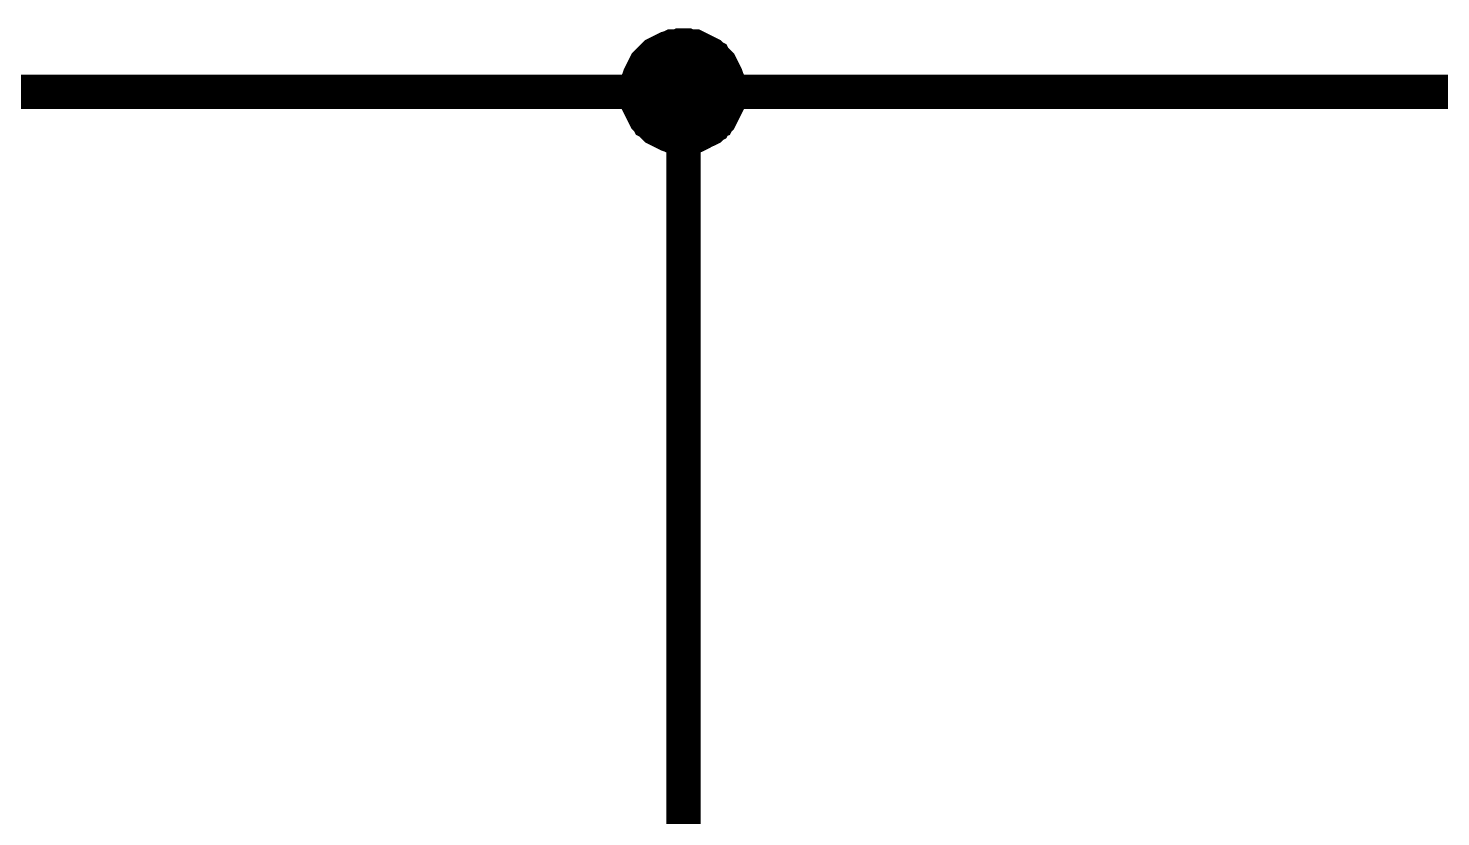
# Model space of a CAD drawing. Header units: millimetres. Extents: x 0 to 20.9, y 0 to 9.5.
# Drawn here: x 12.1738 to 12.6622, y 4.349 to 4.6216 of the extents above; entities that cross this region are included whole.
import ezdxf

# ---------------------------------------------------------------- set-up
doc = ezdxf.new("R2010")
doc.units = ezdxf.units.MM
doc.header["$MEASUREMENT"] = 0
doc.layers.add('Sheet', color=255, linetype='Continuous')

msp = doc.modelspace()

# ---------------------------------------------------------------- linework, layer by layer
at = {"layer": 'Sheet'}
for points, const_width in [([(12.38034, 4.59963), (12.38034, 4.60088), (12.38034, 4.60172), (12.38076, 4.60255), (12.38076, 4.60381), (12.38076, 4.60464), (12.38118, 4.60548), (12.3816, 4.60673), (12.38201, 4.60757), (12.38243, 4.6084), (12.38285, 4.60924), (12.38327, 4.61007), (12.38369, 4.61091), (12.3841, 4.61174), (12.38494, 4.61258), (12.38536, 4.613), (12.38619, 4.61383), (12.38703, 4.61467), (12.38744, 4.61509), (12.38828, 4.61592), (12.38912, 4.61634), (12.38995, 4.61676), (12.39079, 4.61717), (12.39162, 4.61759), (12.39246, 4.61801), (12.39329, 4.61843), (12.39454, 4.61884), (12.39538, 4.61926), (12.39622, 4.61926), (12.39747, 4.61926), (12.3983, 4.61968), (12.39914, 4.61968), (12.40039, 4.61968)], 0.0039), ([(12.38034, 4.59963), (12.38034, 4.60088), (12.38034, 4.60172), (12.38076, 4.60255), (12.38076, 4.60381), (12.38076, 4.60464), (12.38118, 4.60548), (12.3816, 4.60673), (12.38201, 4.60757), (12.38243, 4.6084), (12.38285, 4.60924), (12.38327, 4.61007), (12.38369, 4.61091), (12.3841, 4.61174), (12.38494, 4.61258), (12.38536, 4.613), (12.38619, 4.61383), (12.38703, 4.61467), (12.38744, 4.61509), (12.38828, 4.61592), (12.38912, 4.61634), (12.38995, 4.61676), (12.39079, 4.61717), (12.39162, 4.61759), (12.39246, 4.61801), (12.39329, 4.61843), (12.39454, 4.61884), (12.39538, 4.61926), (12.39622, 4.61926), (12.39747, 4.61926), (12.3983, 4.61968), (12.39914, 4.61968), (12.40039, 4.61968)], 0.0039), ([(12.38034, 4.59963), (12.38034, 4.60088), (12.38034, 4.60172), (12.38076, 4.60255), (12.38076, 4.60381), (12.38076, 4.60464), (12.38118, 4.60548), (12.3816, 4.60673), (12.38201, 4.60757), (12.38243, 4.6084), (12.38285, 4.60924), (12.38327, 4.61007), (12.38369, 4.61091), (12.3841, 4.61174), (12.38494, 4.61258), (12.38536, 4.613), (12.38619, 4.61383), (12.38703, 4.61467), (12.38744, 4.61509), (12.38828, 4.61592), (12.38912, 4.61634), (12.38995, 4.61676), (12.39079, 4.61717), (12.39162, 4.61759), (12.39246, 4.61801), (12.39329, 4.61843), (12.39454, 4.61884), (12.39538, 4.61926), (12.39622, 4.61926), (12.39747, 4.61926), (12.3983, 4.61968), (12.39914, 4.61968), (12.40039, 4.61968)], 0.0039), ([(12.38034, 4.59963), (12.38034, 4.60088), (12.38034, 4.60172), (12.38076, 4.60255), (12.38076, 4.60381), (12.38076, 4.60464), (12.38118, 4.60548), (12.3816, 4.60673), (12.38201, 4.60757), (12.38243, 4.6084), (12.38285, 4.60924), (12.38327, 4.61007), (12.38369, 4.61091), (12.3841, 4.61174), (12.38494, 4.61258), (12.38536, 4.613), (12.38619, 4.61383), (12.38703, 4.61467), (12.38744, 4.61509), (12.38828, 4.61592), (12.38912, 4.61634), (12.38995, 4.61676), (12.39079, 4.61717), (12.39162, 4.61759), (12.39246, 4.61801), (12.39329, 4.61843), (12.39454, 4.61884), (12.39538, 4.61926), (12.39622, 4.61926), (12.39747, 4.61926), (12.3983, 4.61968), (12.39914, 4.61968), (12.40039, 4.61968)], 0.0039), ([(12.38034, 4.59963), (12.38034, 4.60088), (12.38034, 4.60172), (12.38076, 4.60255), (12.38076, 4.60381), (12.38076, 4.60464), (12.38118, 4.60548), (12.3816, 4.60673), (12.38201, 4.60757), (12.38243, 4.6084), (12.38285, 4.60924), (12.38327, 4.61007), (12.38369, 4.61091), (12.3841, 4.61174), (12.38494, 4.61258), (12.38536, 4.613), (12.38619, 4.61383), (12.38703, 4.61467), (12.38744, 4.61509), (12.38828, 4.61592), (12.38912, 4.61634), (12.38995, 4.61676), (12.39079, 4.61717), (12.39162, 4.61759), (12.39246, 4.61801), (12.39329, 4.61843), (12.39454, 4.61884), (12.39538, 4.61926), (12.39622, 4.61926), (12.39747, 4.61926), (12.3983, 4.61968), (12.39914, 4.61968), (12.40039, 4.61968)], 0.0039), ([(12.38034, 4.59963), (12.38034, 4.60088), (12.38034, 4.60172), (12.38076, 4.60255), (12.38076, 4.60381), (12.38076, 4.60464), (12.38118, 4.60548), (12.3816, 4.60673), (12.38201, 4.60757), (12.38243, 4.6084), (12.38285, 4.60924), (12.38327, 4.61007), (12.38369, 4.61091), (12.3841, 4.61174), (12.38494, 4.61258), (12.38536, 4.613), (12.38619, 4.61383), (12.38703, 4.61467), (12.38744, 4.61509), (12.38828, 4.61592), (12.38912, 4.61634), (12.38995, 4.61676), (12.39079, 4.61717), (12.39162, 4.61759), (12.39246, 4.61801), (12.39329, 4.61843), (12.39454, 4.61884), (12.39538, 4.61926), (12.39622, 4.61926), (12.39747, 4.61926), (12.3983, 4.61968), (12.39914, 4.61968), (12.40039, 4.61968)], 0.0039), ([(12.38034, 4.59963), (12.38034, 4.60088), (12.38034, 4.60172), (12.38076, 4.60255), (12.38076, 4.60381), (12.38076, 4.60464), (12.38118, 4.60548), (12.3816, 4.60673), (12.38201, 4.60757), (12.38243, 4.6084), (12.38285, 4.60924), (12.38327, 4.61007), (12.38369, 4.61091), (12.3841, 4.61174), (12.38494, 4.61258), (12.38536, 4.613), (12.38619, 4.61383), (12.38703, 4.61467), (12.38744, 4.61509), (12.38828, 4.61592), (12.38912, 4.61634), (12.38995, 4.61676), (12.39079, 4.61717), (12.39162, 4.61759), (12.39246, 4.61801), (12.39329, 4.61843), (12.39454, 4.61884), (12.39538, 4.61926), (12.39622, 4.61926), (12.39747, 4.61926), (12.3983, 4.61968), (12.39914, 4.61968), (12.40039, 4.61968)], 0.0039), ([(12.38034, 4.59963), (12.38034, 4.60088), (12.38034, 4.60172), (12.38076, 4.60255), (12.38076, 4.60381), (12.38076, 4.60464), (12.38118, 4.60548), (12.3816, 4.60673), (12.38201, 4.60757), (12.38243, 4.6084), (12.38285, 4.60924), (12.38327, 4.61007), (12.38369, 4.61091), (12.3841, 4.61174), (12.38494, 4.61258), (12.38536, 4.613), (12.38619, 4.61383), (12.38703, 4.61467), (12.38744, 4.61509), (12.38828, 4.61592), (12.38912, 4.61634), (12.38995, 4.61676), (12.39079, 4.61717), (12.39162, 4.61759), (12.39246, 4.61801), (12.39329, 4.61843), (12.39454, 4.61884), (12.39538, 4.61926), (12.39622, 4.61926), (12.39747, 4.61926), (12.3983, 4.61968), (12.39914, 4.61968), (12.40039, 4.61968)], 0.0039), ([(12.40039, 4.61968), (12.40039, 4.61968)], 0.0039), ([(12.40039, 4.61968), (12.40123, 4.61968), (12.40248, 4.61968), (12.40332, 4.61926), (12.40415, 4.61926), (12.4054, 4.61926), (12.40624, 4.61884), (12.40708, 4.61843), (12.40791, 4.61801), (12.40875, 4.61759), (12.40958, 4.61717), (12.41042, 4.61676), (12.41125, 4.61634), (12.41209, 4.61592), (12.41292, 4.61509), (12.41376, 4.61467), (12.41418, 4.61383), (12.41501, 4.613), (12.41543, 4.61258), (12.41626, 4.61174), (12.41668, 4.61091), (12.4171, 4.61007), (12.41752, 4.60924), (12.41794, 4.6084), (12.41835, 4.60757), (12.41877, 4.60673), (12.41919, 4.60548), (12.41961, 4.60464), (12.41961, 4.60381), (12.41961, 4.60255), (12.42002, 4.60172), (12.42002, 4.60088), (12.42002, 4.59963)], 0.0039), ([(12.40039, 4.61968), (12.40039, 4.61968)], 0.0039), ([(12.40039, 4.61968), (12.40123, 4.61968), (12.40248, 4.61968), (12.40332, 4.61926), (12.40415, 4.61926), (12.4054, 4.61926), (12.40624, 4.61884), (12.40708, 4.61843), (12.40791, 4.61801), (12.40875, 4.61759), (12.40958, 4.61717), (12.41042, 4.61676), (12.41125, 4.61634), (12.41209, 4.61592), (12.41292, 4.61509), (12.41376, 4.61467), (12.41418, 4.61383), (12.41501, 4.613), (12.41543, 4.61258), (12.41626, 4.61174), (12.41668, 4.61091), (12.4171, 4.61007), (12.41752, 4.60924), (12.41794, 4.6084), (12.41835, 4.60757), (12.41877, 4.60673), (12.41919, 4.60548), (12.41961, 4.60464), (12.41961, 4.60381), (12.41961, 4.60255), (12.42002, 4.60172), (12.42002, 4.60088), (12.42002, 4.59963)], 0.0039), ([(12.40039, 4.61968), (12.40039, 4.61968)], 0.0039), ([(12.40039, 4.61968), (12.40123, 4.61968), (12.40248, 4.61968), (12.40332, 4.61926), (12.40415, 4.61926), (12.4054, 4.61926), (12.40624, 4.61884), (12.40708, 4.61843), (12.40791, 4.61801), (12.40875, 4.61759), (12.40958, 4.61717), (12.41042, 4.61676), (12.41125, 4.61634), (12.41209, 4.61592), (12.41292, 4.61509), (12.41376, 4.61467), (12.41418, 4.61383), (12.41501, 4.613), (12.41543, 4.61258), (12.41626, 4.61174), (12.41668, 4.61091), (12.4171, 4.61007), (12.41752, 4.60924), (12.41794, 4.6084), (12.41835, 4.60757), (12.41877, 4.60673), (12.41919, 4.60548), (12.41961, 4.60464), (12.41961, 4.60381), (12.41961, 4.60255), (12.42002, 4.60172), (12.42002, 4.60088), (12.42002, 4.59963)], 0.0039), ([(12.40039, 4.61968), (12.40039, 4.61968)], 0.0039), ([(12.40039, 4.61968), (12.40123, 4.61968), (12.40248, 4.61968), (12.40332, 4.61926), (12.40415, 4.61926), (12.4054, 4.61926), (12.40624, 4.61884), (12.40708, 4.61843), (12.40791, 4.61801), (12.40875, 4.61759), (12.40958, 4.61717), (12.41042, 4.61676), (12.41125, 4.61634), (12.41209, 4.61592), (12.41292, 4.61509), (12.41376, 4.61467), (12.41418, 4.61383), (12.41501, 4.613), (12.41543, 4.61258), (12.41626, 4.61174), (12.41668, 4.61091), (12.4171, 4.61007), (12.41752, 4.60924), (12.41794, 4.6084), (12.41835, 4.60757), (12.41877, 4.60673), (12.41919, 4.60548), (12.41961, 4.60464), (12.41961, 4.60381), (12.41961, 4.60255), (12.42002, 4.60172), (12.42002, 4.60088), (12.42002, 4.59963)], 0.0039), ([(12.40039, 4.61968), (12.40039, 4.61968)], 0.0039), ([(12.40039, 4.61968), (12.40123, 4.61968), (12.40248, 4.61968), (12.40332, 4.61926), (12.40415, 4.61926), (12.4054, 4.61926), (12.40624, 4.61884), (12.40708, 4.61843), (12.40791, 4.61801), (12.40875, 4.61759), (12.40958, 4.61717), (12.41042, 4.61676), (12.41125, 4.61634), (12.41209, 4.61592), (12.41292, 4.61509), (12.41376, 4.61467), (12.41418, 4.61383), (12.41501, 4.613), (12.41543, 4.61258), (12.41626, 4.61174), (12.41668, 4.61091), (12.4171, 4.61007), (12.41752, 4.60924), (12.41794, 4.6084), (12.41835, 4.60757), (12.41877, 4.60673), (12.41919, 4.60548), (12.41961, 4.60464), (12.41961, 4.60381), (12.41961, 4.60255), (12.42002, 4.60172), (12.42002, 4.60088), (12.42002, 4.59963)], 0.0039), ([(12.40039, 4.61968), (12.40039, 4.61968)], 0.0039), ([(12.40039, 4.61968), (12.40123, 4.61968), (12.40248, 4.61968), (12.40332, 4.61926), (12.40415, 4.61926), (12.4054, 4.61926), (12.40624, 4.61884), (12.40708, 4.61843), (12.40791, 4.61801), (12.40875, 4.61759), (12.40958, 4.61717), (12.41042, 4.61676), (12.41125, 4.61634), (12.41209, 4.61592), (12.41292, 4.61509), (12.41376, 4.61467), (12.41418, 4.61383), (12.41501, 4.613), (12.41543, 4.61258), (12.41626, 4.61174), (12.41668, 4.61091), (12.4171, 4.61007), (12.41752, 4.60924), (12.41794, 4.6084), (12.41835, 4.60757), (12.41877, 4.60673), (12.41919, 4.60548), (12.41961, 4.60464), (12.41961, 4.60381), (12.41961, 4.60255), (12.42002, 4.60172), (12.42002, 4.60088), (12.42002, 4.59963)], 0.0039), ([(12.40039, 4.61968), (12.40039, 4.61968)], 0.0039), ([(12.40039, 4.61968), (12.40123, 4.61968), (12.40248, 4.61968), (12.40332, 4.61926), (12.40415, 4.61926), (12.4054, 4.61926), (12.40624, 4.61884), (12.40708, 4.61843), (12.40791, 4.61801), (12.40875, 4.61759), (12.40958, 4.61717), (12.41042, 4.61676), (12.41125, 4.61634), (12.41209, 4.61592), (12.41292, 4.61509), (12.41376, 4.61467), (12.41418, 4.61383), (12.41501, 4.613), (12.41543, 4.61258), (12.41626, 4.61174), (12.41668, 4.61091), (12.4171, 4.61007), (12.41752, 4.60924), (12.41794, 4.6084), (12.41835, 4.60757), (12.41877, 4.60673), (12.41919, 4.60548), (12.41961, 4.60464), (12.41961, 4.60381), (12.41961, 4.60255), (12.42002, 4.60172), (12.42002, 4.60088), (12.42002, 4.59963)], 0.0039), ([(12.40039, 4.61968), (12.40039, 4.61968)], 0.0039), ([(12.40039, 4.61968), (12.40123, 4.61968), (12.40248, 4.61968), (12.40332, 4.61926), (12.40415, 4.61926), (12.4054, 4.61926), (12.40624, 4.61884), (12.40708, 4.61843), (12.40791, 4.61801), (12.40875, 4.61759), (12.40958, 4.61717), (12.41042, 4.61676), (12.41125, 4.61634), (12.41209, 4.61592), (12.41292, 4.61509), (12.41376, 4.61467), (12.41418, 4.61383), (12.41501, 4.613), (12.41543, 4.61258), (12.41626, 4.61174), (12.41668, 4.61091), (12.4171, 4.61007), (12.41752, 4.60924), (12.41794, 4.6084), (12.41835, 4.60757), (12.41877, 4.60673), (12.41919, 4.60548), (12.41961, 4.60464), (12.41961, 4.60381), (12.41961, 4.60255), (12.42002, 4.60172), (12.42002, 4.60088), (12.42002, 4.59963)], 0.0039), ([(10.40049, 4.59963), (11.00029, 4.59963), (11.40044, 4.59963), (12.00025, 4.59963), (12.40039, 4.59963), (13.0002, 4.59963), (13.40034, 4.59963), (14.00015, 4.59963), (14.40029, 4.59963), (15.0001, 4.59963), (15.40025, 4.59963), (16.00005, 4.59963), (16.4002, 4.59963), (17, 4.59963), (17.40015, 4.59963), (17.99995, 4.59963), (18.4001, 4.59963), (19.00074, 4.59963), (19.40005, 4.59963), (19.40005, 4.39997)], 0.0118), ([(12.40039, 4.58), (12.39914, 4.58), (12.3983, 4.58), (12.39747, 4.58042), (12.39622, 4.58042), (12.39538, 4.58042), (12.39454, 4.58083), (12.39329, 4.58125), (12.39246, 4.58167), (12.39162, 4.58209), (12.39079, 4.58251), (12.38995, 4.58292), (12.38912, 4.58334), (12.38828, 4.58376), (12.38744, 4.58459), (12.38703, 4.58501), (12.38619, 4.58585), (12.38536, 4.58626), (12.38494, 4.5871), (12.3841, 4.58794), (12.38369, 4.58877), (12.38327, 4.58961), (12.38285, 4.59044), (12.38243, 4.59128), (12.38201, 4.59211), (12.3816, 4.59295), (12.38118, 4.59378), (12.38076, 4.59462), (12.38076, 4.59587), (12.38076, 4.59671), (12.38034, 4.59754), (12.38034, 4.5988), (12.38034, 4.59963)], 0.0039), ([(12.38034, 4.59963), (12.38034, 4.59963)], 0.0039), ([(12.40039, 4.58), (12.39914, 4.58), (12.3983, 4.58), (12.39747, 4.58042), (12.39622, 4.58042), (12.39538, 4.58042), (12.39454, 4.58083), (12.39329, 4.58125), (12.39246, 4.58167), (12.39162, 4.58209), (12.39079, 4.58251), (12.38995, 4.58292), (12.38912, 4.58334), (12.38828, 4.58376), (12.38744, 4.58459), (12.38703, 4.58501), (12.38619, 4.58585), (12.38536, 4.58626), (12.38494, 4.5871), (12.3841, 4.58794), (12.38369, 4.58877), (12.38327, 4.58961), (12.38285, 4.59044), (12.38243, 4.59128), (12.38201, 4.59211), (12.3816, 4.59295), (12.38118, 4.59378), (12.38076, 4.59462), (12.38076, 4.59587), (12.38076, 4.59671), (12.38034, 4.59754), (12.38034, 4.5988), (12.38034, 4.59963)], 0.0039), ([(12.38034, 4.59963), (12.38034, 4.59963)], 0.0039), ([(12.40039, 4.58), (12.39914, 4.58), (12.3983, 4.58), (12.39747, 4.58042), (12.39622, 4.58042), (12.39538, 4.58042), (12.39454, 4.58083), (12.39329, 4.58125), (12.39246, 4.58167), (12.39162, 4.58209), (12.39079, 4.58251), (12.38995, 4.58292), (12.38912, 4.58334), (12.38828, 4.58376), (12.38744, 4.58459), (12.38703, 4.58501), (12.38619, 4.58585), (12.38536, 4.58626), (12.38494, 4.5871), (12.3841, 4.58794), (12.38369, 4.58877), (12.38327, 4.58961), (12.38285, 4.59044), (12.38243, 4.59128), (12.38201, 4.59211), (12.3816, 4.59295), (12.38118, 4.59378), (12.38076, 4.59462), (12.38076, 4.59587), (12.38076, 4.59671), (12.38034, 4.59754), (12.38034, 4.5988), (12.38034, 4.59963)], 0.0039), ([(12.38034, 4.59963), (12.38034, 4.59963)], 0.0039), ([(12.40039, 4.58), (12.39914, 4.58), (12.3983, 4.58), (12.39747, 4.58042), (12.39622, 4.58042), (12.39538, 4.58042), (12.39454, 4.58083), (12.39329, 4.58125), (12.39246, 4.58167), (12.39162, 4.58209), (12.39079, 4.58251), (12.38995, 4.58292), (12.38912, 4.58334), (12.38828, 4.58376), (12.38744, 4.58459), (12.38703, 4.58501), (12.38619, 4.58585), (12.38536, 4.58626), (12.38494, 4.5871), (12.3841, 4.58794), (12.38369, 4.58877), (12.38327, 4.58961), (12.38285, 4.59044), (12.38243, 4.59128), (12.38201, 4.59211), (12.3816, 4.59295), (12.38118, 4.59378), (12.38076, 4.59462), (12.38076, 4.59587), (12.38076, 4.59671), (12.38034, 4.59754), (12.38034, 4.5988), (12.38034, 4.59963)], 0.0039), ([(12.38034, 4.59963), (12.38034, 4.59963)], 0.0039), ([(12.40039, 4.58), (12.39914, 4.58), (12.3983, 4.58), (12.39747, 4.58042), (12.39622, 4.58042), (12.39538, 4.58042), (12.39454, 4.58083), (12.39329, 4.58125), (12.39246, 4.58167), (12.39162, 4.58209), (12.39079, 4.58251), (12.38995, 4.58292), (12.38912, 4.58334), (12.38828, 4.58376), (12.38744, 4.58459), (12.38703, 4.58501), (12.38619, 4.58585), (12.38536, 4.58626), (12.38494, 4.5871), (12.3841, 4.58794), (12.38369, 4.58877), (12.38327, 4.58961), (12.38285, 4.59044), (12.38243, 4.59128), (12.38201, 4.59211), (12.3816, 4.59295), (12.38118, 4.59378), (12.38076, 4.59462), (12.38076, 4.59587), (12.38076, 4.59671), (12.38034, 4.59754), (12.38034, 4.5988), (12.38034, 4.59963)], 0.0039), ([(12.38034, 4.59963), (12.38034, 4.59963)], 0.0039), ([(12.40039, 4.58), (12.39914, 4.58), (12.3983, 4.58), (12.39747, 4.58042), (12.39622, 4.58042), (12.39538, 4.58042), (12.39454, 4.58083), (12.39329, 4.58125), (12.39246, 4.58167), (12.39162, 4.58209), (12.39079, 4.58251), (12.38995, 4.58292), (12.38912, 4.58334), (12.38828, 4.58376), (12.38744, 4.58459), (12.38703, 4.58501), (12.38619, 4.58585), (12.38536, 4.58626), (12.38494, 4.5871), (12.3841, 4.58794), (12.38369, 4.58877), (12.38327, 4.58961), (12.38285, 4.59044), (12.38243, 4.59128), (12.38201, 4.59211), (12.3816, 4.59295), (12.38118, 4.59378), (12.38076, 4.59462), (12.38076, 4.59587), (12.38076, 4.59671), (12.38034, 4.59754), (12.38034, 4.5988), (12.38034, 4.59963)], 0.0039), ([(12.38034, 4.59963), (12.38034, 4.59963)], 0.0039), ([(12.40039, 4.58), (12.39914, 4.58), (12.3983, 4.58), (12.39747, 4.58042), (12.39622, 4.58042), (12.39538, 4.58042), (12.39454, 4.58083), (12.39329, 4.58125), (12.39246, 4.58167), (12.39162, 4.58209), (12.39079, 4.58251), (12.38995, 4.58292), (12.38912, 4.58334), (12.38828, 4.58376), (12.38744, 4.58459), (12.38703, 4.58501), (12.38619, 4.58585), (12.38536, 4.58626), (12.38494, 4.5871), (12.3841, 4.58794), (12.38369, 4.58877), (12.38327, 4.58961), (12.38285, 4.59044), (12.38243, 4.59128), (12.38201, 4.59211), (12.3816, 4.59295), (12.38118, 4.59378), (12.38076, 4.59462), (12.38076, 4.59587), (12.38076, 4.59671), (12.38034, 4.59754), (12.38034, 4.5988), (12.38034, 4.59963)], 0.0039), ([(12.38034, 4.59963), (12.38034, 4.59963)], 0.0039), ([(12.40039, 4.58), (12.39914, 4.58), (12.3983, 4.58), (12.39747, 4.58042), (12.39622, 4.58042), (12.39538, 4.58042), (12.39454, 4.58083), (12.39329, 4.58125), (12.39246, 4.58167), (12.39162, 4.58209), (12.39079, 4.58251), (12.38995, 4.58292), (12.38912, 4.58334), (12.38828, 4.58376), (12.38744, 4.58459), (12.38703, 4.58501), (12.38619, 4.58585), (12.38536, 4.58626), (12.38494, 4.5871), (12.3841, 4.58794), (12.38369, 4.58877), (12.38327, 4.58961), (12.38285, 4.59044), (12.38243, 4.59128), (12.38201, 4.59211), (12.3816, 4.59295), (12.38118, 4.59378), (12.38076, 4.59462), (12.38076, 4.59587), (12.38076, 4.59671), (12.38034, 4.59754), (12.38034, 4.5988), (12.38034, 4.59963)], 0.0039), ([(12.38034, 4.59963), (12.38034, 4.59963)], 0.0039), ([(12.40039, 4.59963), (12.40039, 4.39997)], 0.0118), ([(12.42002, 4.59963), (12.42002, 4.5988), (12.42002, 4.59754), (12.41961, 4.59671), (12.41961, 4.59587), (12.41961, 4.59462), (12.41919, 4.59378), (12.41877, 4.59295), (12.41835, 4.59211), (12.41794, 4.59128), (12.41752, 4.59044), (12.4171, 4.58961), (12.41668, 4.58877), (12.41626, 4.58794), (12.41543, 4.5871), (12.41501, 4.58626), (12.41418, 4.58585), (12.41376, 4.58501), (12.41292, 4.58459), (12.41209, 4.58376), (12.41125, 4.58334), (12.41042, 4.58292), (12.40958, 4.58251), (12.40875, 4.58209), (12.40791, 4.58167), (12.40708, 4.58125), (12.40624, 4.58083), (12.4054, 4.58042), (12.40415, 4.58042), (12.40332, 4.58042), (12.40248, 4.58), (12.40123, 4.58), (12.40039, 4.58)], 0.0039), ([(12.42002, 4.59963), (12.42002, 4.5988), (12.42002, 4.59754), (12.41961, 4.59671), (12.41961, 4.59587), (12.41961, 4.59462), (12.41919, 4.59378), (12.41877, 4.59295), (12.41835, 4.59211), (12.41794, 4.59128), (12.41752, 4.59044), (12.4171, 4.58961), (12.41668, 4.58877), (12.41626, 4.58794), (12.41543, 4.5871), (12.41501, 4.58626), (12.41418, 4.58585), (12.41376, 4.58501), (12.41292, 4.58459), (12.41209, 4.58376), (12.41125, 4.58334), (12.41042, 4.58292), (12.40958, 4.58251), (12.40875, 4.58209), (12.40791, 4.58167), (12.40708, 4.58125), (12.40624, 4.58083), (12.4054, 4.58042), (12.40415, 4.58042), (12.40332, 4.58042), (12.40248, 4.58), (12.40123, 4.58), (12.40039, 4.58)], 0.0039), ([(12.42002, 4.59963), (12.42002, 4.5988), (12.42002, 4.59754), (12.41961, 4.59671), (12.41961, 4.59587), (12.41961, 4.59462), (12.41919, 4.59378), (12.41877, 4.59295), (12.41835, 4.59211), (12.41794, 4.59128), (12.41752, 4.59044), (12.4171, 4.58961), (12.41668, 4.58877), (12.41626, 4.58794), (12.41543, 4.5871), (12.41501, 4.58626), (12.41418, 4.58585), (12.41376, 4.58501), (12.41292, 4.58459), (12.41209, 4.58376), (12.41125, 4.58334), (12.41042, 4.58292), (12.40958, 4.58251), (12.40875, 4.58209), (12.40791, 4.58167), (12.40708, 4.58125), (12.40624, 4.58083), (12.4054, 4.58042), (12.40415, 4.58042), (12.40332, 4.58042), (12.40248, 4.58), (12.40123, 4.58), (12.40039, 4.58)], 0.0039), ([(12.42002, 4.59963), (12.42002, 4.5988), (12.42002, 4.59754), (12.41961, 4.59671), (12.41961, 4.59587), (12.41961, 4.59462), (12.41919, 4.59378), (12.41877, 4.59295), (12.41835, 4.59211), (12.41794, 4.59128), (12.41752, 4.59044), (12.4171, 4.58961), (12.41668, 4.58877), (12.41626, 4.58794), (12.41543, 4.5871), (12.41501, 4.58626), (12.41418, 4.58585), (12.41376, 4.58501), (12.41292, 4.58459), (12.41209, 4.58376), (12.41125, 4.58334), (12.41042, 4.58292), (12.40958, 4.58251), (12.40875, 4.58209), (12.40791, 4.58167), (12.40708, 4.58125), (12.40624, 4.58083), (12.4054, 4.58042), (12.40415, 4.58042), (12.40332, 4.58042), (12.40248, 4.58), (12.40123, 4.58), (12.40039, 4.58)], 0.0039), ([(12.42002, 4.59963), (12.42002, 4.5988), (12.42002, 4.59754), (12.41961, 4.59671), (12.41961, 4.59587), (12.41961, 4.59462), (12.41919, 4.59378), (12.41877, 4.59295), (12.41835, 4.59211), (12.41794, 4.59128), (12.41752, 4.59044), (12.4171, 4.58961), (12.41668, 4.58877), (12.41626, 4.58794), (12.41543, 4.5871), (12.41501, 4.58626), (12.41418, 4.58585), (12.41376, 4.58501), (12.41292, 4.58459), (12.41209, 4.58376), (12.41125, 4.58334), (12.41042, 4.58292), (12.40958, 4.58251), (12.40875, 4.58209), (12.40791, 4.58167), (12.40708, 4.58125), (12.40624, 4.58083), (12.4054, 4.58042), (12.40415, 4.58042), (12.40332, 4.58042), (12.40248, 4.58), (12.40123, 4.58), (12.40039, 4.58)], 0.0039), ([(12.42002, 4.59963), (12.42002, 4.5988), (12.42002, 4.59754), (12.41961, 4.59671), (12.41961, 4.59587), (12.41961, 4.59462), (12.41919, 4.59378), (12.41877, 4.59295), (12.41835, 4.59211), (12.41794, 4.59128), (12.41752, 4.59044), (12.4171, 4.58961), (12.41668, 4.58877), (12.41626, 4.58794), (12.41543, 4.5871), (12.41501, 4.58626), (12.41418, 4.58585), (12.41376, 4.58501), (12.41292, 4.58459), (12.41209, 4.58376), (12.41125, 4.58334), (12.41042, 4.58292), (12.40958, 4.58251), (12.40875, 4.58209), (12.40791, 4.58167), (12.40708, 4.58125), (12.40624, 4.58083), (12.4054, 4.58042), (12.40415, 4.58042), (12.40332, 4.58042), (12.40248, 4.58), (12.40123, 4.58), (12.40039, 4.58)], 0.0039), ([(12.42002, 4.59963), (12.42002, 4.5988), (12.42002, 4.59754), (12.41961, 4.59671), (12.41961, 4.59587), (12.41961, 4.59462), (12.41919, 4.59378), (12.41877, 4.59295), (12.41835, 4.59211), (12.41794, 4.59128), (12.41752, 4.59044), (12.4171, 4.58961), (12.41668, 4.58877), (12.41626, 4.58794), (12.41543, 4.5871), (12.41501, 4.58626), (12.41418, 4.58585), (12.41376, 4.58501), (12.41292, 4.58459), (12.41209, 4.58376), (12.41125, 4.58334), (12.41042, 4.58292), (12.40958, 4.58251), (12.40875, 4.58209), (12.40791, 4.58167), (12.40708, 4.58125), (12.40624, 4.58083), (12.4054, 4.58042), (12.40415, 4.58042), (12.40332, 4.58042), (12.40248, 4.58), (12.40123, 4.58), (12.40039, 4.58)], 0.0039), ([(12.42002, 4.59963), (12.42002, 4.5988), (12.42002, 4.59754), (12.41961, 4.59671), (12.41961, 4.59587), (12.41961, 4.59462), (12.41919, 4.59378), (12.41877, 4.59295), (12.41835, 4.59211), (12.41794, 4.59128), (12.41752, 4.59044), (12.4171, 4.58961), (12.41668, 4.58877), (12.41626, 4.58794), (12.41543, 4.5871), (12.41501, 4.58626), (12.41418, 4.58585), (12.41376, 4.58501), (12.41292, 4.58459), (12.41209, 4.58376), (12.41125, 4.58334), (12.41042, 4.58292), (12.40958, 4.58251), (12.40875, 4.58209), (12.40791, 4.58167), (12.40708, 4.58125), (12.40624, 4.58083), (12.4054, 4.58042), (12.40415, 4.58042), (12.40332, 4.58042), (12.40248, 4.58), (12.40123, 4.58), (12.40039, 4.58)], 0.0039), ([(12.42002, 4.59963), (12.42002, 4.59963), (12.42002, 4.59963), (12.42002, 4.59963), (12.42002, 4.59963), (12.42002, 4.59963), (12.42002, 4.59963), (12.42002, 4.59963), (12.42002, 4.59963), (12.42002, 4.59963), (12.42002, 4.59963), (12.42002, 4.59963), (12.42002, 4.59963), (12.42002, 4.59963), (12.42002, 4.59963), (12.42002, 4.59963), (12.42002, 4.59963), (12.42002, 4.59963), (12.42002, 4.59963), (12.42002, 4.59963), (12.42002, 4.59963), (12.42002, 4.59963), (12.42002, 4.59963), (12.42002, 4.59963), (12.42002, 4.59963), (12.42002, 4.59963), (12.42002, 4.59963), (12.42002, 4.59963), (12.42002, 4.59963), (12.42002, 4.59963), (12.42002, 4.59963), (12.42002, 4.59963), (12.42002, 4.59963)], 0.0039), ([(12.42002, 4.59963), (12.42002, 4.59963)], 0.0039), ([(12.42002, 4.59963), (12.42002, 4.59963), (12.42002, 4.59963), (12.42002, 4.59963), (12.42002, 4.59963), (12.42002, 4.59963), (12.42002, 4.59963), (12.42002, 4.59963), (12.42002, 4.59963), (12.42002, 4.59963), (12.42002, 4.59963), (12.42002, 4.59963), (12.42002, 4.59963), (12.42002, 4.59963), (12.42002, 4.59963), (12.42002, 4.59963), (12.42002, 4.59963), (12.42002, 4.59963), (12.42002, 4.59963), (12.42002, 4.59963), (12.42002, 4.59963), (12.42002, 4.59963), (12.42002, 4.59963), (12.42002, 4.59963), (12.42002, 4.59963), (12.42002, 4.59963), (12.42002, 4.59963), (12.42002, 4.59963), (12.42002, 4.59963), (12.42002, 4.59963), (12.42002, 4.59963), (12.42002, 4.59963), (12.42002, 4.59963)], 0.0039), ([(12.42002, 4.59963), (12.42002, 4.59963)], 0.0039), ([(12.42002, 4.59963), (12.42002, 4.59963), (12.42002, 4.59963), (12.42002, 4.59963), (12.42002, 4.59963), (12.42002, 4.59963), (12.42002, 4.59963), (12.42002, 4.59963), (12.42002, 4.59963), (12.42002, 4.59963), (12.42002, 4.59963), (12.42002, 4.59963), (12.42002, 4.59963), (12.42002, 4.59963), (12.42002, 4.59963), (12.42002, 4.59963), (12.42002, 4.59963), (12.42002, 4.59963), (12.42002, 4.59963), (12.42002, 4.59963), (12.42002, 4.59963), (12.42002, 4.59963), (12.42002, 4.59963), (12.42002, 4.59963), (12.42002, 4.59963), (12.42002, 4.59963), (12.42002, 4.59963), (12.42002, 4.59963), (12.42002, 4.59963), (12.42002, 4.59963), (12.42002, 4.59963), (12.42002, 4.59963), (12.42002, 4.59963)], 0.0039), ([(12.42002, 4.59963), (12.42002, 4.59963)], 0.0039), ([(12.42002, 4.59963), (12.42002, 4.59963), (12.42002, 4.59963), (12.42002, 4.59963), (12.42002, 4.59963), (12.42002, 4.59963), (12.42002, 4.59963), (12.42002, 4.59963), (12.42002, 4.59963), (12.42002, 4.59963), (12.42002, 4.59963), (12.42002, 4.59963), (12.42002, 4.59963), (12.42002, 4.59963), (12.42002, 4.59963), (12.42002, 4.59963), (12.42002, 4.59963), (12.42002, 4.59963), (12.42002, 4.59963), (12.42002, 4.59963), (12.42002, 4.59963), (12.42002, 4.59963), (12.42002, 4.59963), (12.42002, 4.59963), (12.42002, 4.59963), (12.42002, 4.59963), (12.42002, 4.59963), (12.42002, 4.59963), (12.42002, 4.59963), (12.42002, 4.59963), (12.42002, 4.59963), (12.42002, 4.59963), (12.42002, 4.59963)], 0.0039), ([(12.42002, 4.59963), (12.42002, 4.59963)], 0.0039), ([(12.42002, 4.59963), (12.42002, 4.59963), (12.42002, 4.59963), (12.42002, 4.59963), (12.42002, 4.59963), (12.42002, 4.59963), (12.42002, 4.59963), (12.42002, 4.59963), (12.42002, 4.59963), (12.42002, 4.59963), (12.42002, 4.59963), (12.42002, 4.59963), (12.42002, 4.59963), (12.42002, 4.59963), (12.42002, 4.59963), (12.42002, 4.59963), (12.42002, 4.59963), (12.42002, 4.59963), (12.42002, 4.59963), (12.42002, 4.59963), (12.42002, 4.59963), (12.42002, 4.59963), (12.42002, 4.59963), (12.42002, 4.59963), (12.42002, 4.59963), (12.42002, 4.59963), (12.42002, 4.59963), (12.42002, 4.59963), (12.42002, 4.59963), (12.42002, 4.59963), (12.42002, 4.59963), (12.42002, 4.59963), (12.42002, 4.59963)], 0.0039), ([(12.42002, 4.59963), (12.42002, 4.59963)], 0.0039), ([(12.42002, 4.59963), (12.42002, 4.59963), (12.42002, 4.59963), (12.42002, 4.59963), (12.42002, 4.59963), (12.42002, 4.59963), (12.42002, 4.59963), (12.42002, 4.59963), (12.42002, 4.59963), (12.42002, 4.59963), (12.42002, 4.59963), (12.42002, 4.59963), (12.42002, 4.59963), (12.42002, 4.59963), (12.42002, 4.59963), (12.42002, 4.59963), (12.42002, 4.59963), (12.42002, 4.59963), (12.42002, 4.59963), (12.42002, 4.59963), (12.42002, 4.59963), (12.42002, 4.59963), (12.42002, 4.59963), (12.42002, 4.59963), (12.42002, 4.59963), (12.42002, 4.59963), (12.42002, 4.59963), (12.42002, 4.59963), (12.42002, 4.59963), (12.42002, 4.59963), (12.42002, 4.59963), (12.42002, 4.59963), (12.42002, 4.59963)], 0.0039), ([(12.42002, 4.59963), (12.42002, 4.59963)], 0.0039), ([(12.42002, 4.59963), (12.42002, 4.59963), (12.42002, 4.59963), (12.42002, 4.59963), (12.42002, 4.59963), (12.42002, 4.59963), (12.42002, 4.59963), (12.42002, 4.59963), (12.42002, 4.59963), (12.42002, 4.59963), (12.42002, 4.59963), (12.42002, 4.59963), (12.42002, 4.59963), (12.42002, 4.59963), (12.42002, 4.59963), (12.42002, 4.59963), (12.42002, 4.59963), (12.42002, 4.59963), (12.42002, 4.59963), (12.42002, 4.59963), (12.42002, 4.59963), (12.42002, 4.59963), (12.42002, 4.59963), (12.42002, 4.59963), (12.42002, 4.59963), (12.42002, 4.59963), (12.42002, 4.59963), (12.42002, 4.59963), (12.42002, 4.59963), (12.42002, 4.59963), (12.42002, 4.59963), (12.42002, 4.59963), (12.42002, 4.59963)], 0.0039), ([(12.42002, 4.59963), (12.42002, 4.59963)], 0.0039), ([(12.42002, 4.59963), (12.42002, 4.59963), (12.42002, 4.59963), (12.42002, 4.59963), (12.42002, 4.59963), (12.42002, 4.59963), (12.42002, 4.59963), (12.42002, 4.59963), (12.42002, 4.59963), (12.42002, 4.59963), (12.42002, 4.59963), (12.42002, 4.59963), (12.42002, 4.59963), (12.42002, 4.59963), (12.42002, 4.59963), (12.42002, 4.59963), (12.42002, 4.59963), (12.42002, 4.59963), (12.42002, 4.59963), (12.42002, 4.59963), (12.42002, 4.59963), (12.42002, 4.59963), (12.42002, 4.59963), (12.42002, 4.59963), (12.42002, 4.59963), (12.42002, 4.59963), (12.42002, 4.59963), (12.42002, 4.59963), (12.42002, 4.59963), (12.42002, 4.59963), (12.42002, 4.59963), (12.42002, 4.59963), (12.42002, 4.59963)], 0.0039), ([(12.42002, 4.59963), (12.42002, 4.59963)], 0.0039), ([(12.40039, 4.3014), (12.40039, 4.39997)], 0.0118)]:
    msp.add_lwpolyline(points, dxfattribs=dict(at, const_width=const_width))
at = {"layer": 'Sheet', "const_width": 0.02}
msp.add_lwpolyline([(12.39, 4.6, 1), (12.41, 4.6, 1)], format="xyb", close=True, dxfattribs=at)

doc.saveas('drawing.dxf')
